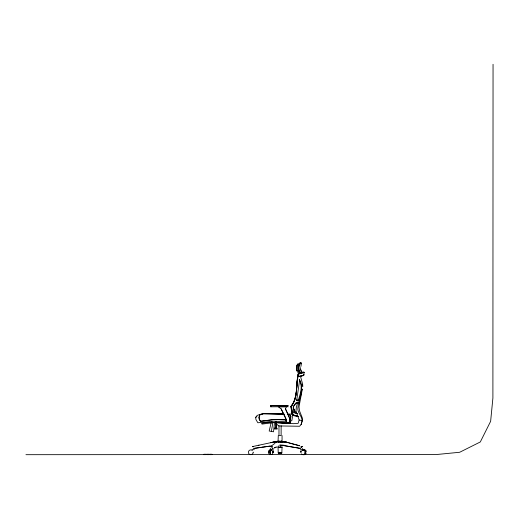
<?xml version="1.0" encoding="UTF-8"?>
<svg xmlns="http://www.w3.org/2000/svg" width="519" height="519" viewBox="0 0 519 519"><rect width="100%" height="100%" fill="white"/><g stroke="black" fill="none" stroke-linecap="round" stroke-linejoin="round"><path stroke-width="0.78" d="M253.201 452.25L253.181 452.114A2.4 2.4 0 0 1 250.405 454.657A2.4 2.4 0 0 1 248.607 451.329A2.4 2.4 0 0 1 252.26 450.375L252.221 450.356M273.143 451.283L272.728 452.036M280.773 447.086L280.831 445.062M281.83 452.931L282.051 447.482L278.067 447.482L278.216 452.925L279.786 452.931M288.214 406.805L287.584 406.688L287.461 405.404L270.736 405.508M272.799 452.918L272.65 450.797M273.623 452.828L273.513 450.823M303.784 375.425L298.743 376.567L298.827 373.622L304.14 372.428M298.25 400.402C300.345 393.83 303.167 386.253 299.184 379.765L299.677 379.843C304.316 388.491 298.989 398.144 297.99 406.987C296.751 412.229 301.883 415.725 302.207 420.675L301.098 424.471L299.625 426.261L278.716 425.937L274.493 422.194L293.43 423.673L298.12 423.335L299.158 420.007L295.979 410.86L296.349 407.175L297.828 401.907M303.978 374.595L303.466 374.595L303.466 375.75L303.978 374.595L303.933 372.019L300.203 372.285L299.236 370.702L298.983 367.731L299.489 364.52L301.545 363.015L300.89 366.518M277.315 441.747L276.776 442.37L277.347 441.663M273.279 451.089L272.78 452.017M300.644 452.153L301.026 450.849M299.515 400.039L296.33 400.181L296.719 400.253L299.677 379.843M292.508 416.355L291.879 420.546L289.777 421.571M271.359 431.406L272.786 423.147M274.402 423.433L273.532 431.802L269.186 431.017L271.307 422.07L274.532 422.648M299.139 403.834L299.45 402.251M300.229 398.287L301.623 391.164M281.843 441.241L281.532 441.15M301.39 373.44L298.801 373.771C295.343 384.417 298.697 397.359 291.165 406.409L292.995 414.83L297.912 416.342M301.779 390.372L302.33 389.062L298.983 406.909L299.528 410.912L302.292 417.86L302.376 420.52L301.091 424.659M268.57 450.596L268.44 453.489M289.887 419.903L290.925 416.731L290.283 415.129L287.714 414.324M289.829 419.852L290.854 416.783L290.212 415.2L287.701 414.454M299.891 363.021L298.568 364.053L297.569 364.091L296.608 366.524L296.797 370.527L297.919 370.534L300.06 373.116A19.501 0.474 0 0 1 300.585 373.18M298.568 364.053L297.517 366.524L297.919 370.534M274.765 428.571L275.109 427.786L276.692 427.786L277.036 428.96L274.765 428.96L274.765 428.571L275.485 428.759M274.765 428.96L275.109 427.786M272.514 448.468C271.911 448.182 274.778 448.643 272.131 448.364M289.089 417.237L285.463 408.849L286.527 406.812L278.229 406.812L281.136 408.868L285.275 417.068L286.144 419.378L286.533 423.472M289.459 423.679L289.855 422.94C280.468 423.433 270.95 421.337 261.582 423.361L261.978 424.101L273.617 422.609L287.039 423.439M301.221 450.972L301.026 451.815M278.294 435.48L278.054 441.306L282.057 441.306L282.057 435.558M286.754 421.876L274.077 421.156L257.872 422.777L256.01 419.702L255.595 417.419L257.19 415.401L263.094 413.461L283.582 413.896M295.305 403.633L293.267 406.494L293.222 409.407M299.178 402.134L296.07 403.185L293.54 406.559L293.696 412.157L297.504 413.662M303.557 372.279L298.302 373.719C295.681 384.488 298.321 397.346 290.964 406.474L291.996 414.675L293.19 415.615M301.61 446.612C302.512 446.801 303.511 446.541 301.578 446.658M300.981 372.564L299.781 373.09L298.328 372.739M300.981 372.979L298.23 373.699C295.655 384.475 298.425 397.346 291.036 406.461L292.067 414.655L293.261 415.596L297.705 416.478M271.242 446.574C271.813 446.385 268.907 446.995 271.242 446.574C272.799 446.703 272.456 446.677 271.197 446.658M271.904 445.562L274.966 443.336M276.244 442.525C278.437 441.766 272.183 442.61 276.874 441.494M276.426 442.389L277.191 441.838M270.25 448.526L270.717 448.422M301.305 387.635L301.636 387.44M300.994 363.002L300.696 363.157A11.716 0.357 -42.6 0 0 300.209 363.501M255.595 417.419L256.957 416.712M303.68 375.263L300.008 376.262M301.13 362.969L300.929 363.06A18.171 0.727 -47.7 0 0 300.274 363.56C298.198 364.961 298.354 367.789 298.581 369.995L300.332 372.512M302.778 386.752L302.661 384.307L300.527 376.34M274.545 447.962L276.316 447.183M274.285 447.78L276.432 446.924M278.002 446.295L279.125 445.853M283.153 441.747L282.706 442.37L280.351 442.324L282.706 442.37L283.153 441.747L286.728 442.662L282.855 441.682M298.801 373.771L298.341 373.725C295.674 384.514 298.406 397.314 291.036 406.39L292.995 414.83M300.793 373.362L302.966 372.558M303.771 375.399L298.743 376.567M304.121 372.395L298.84 373.635M297.569 364.091L296.407 366.524L296.596 370.534L297.951 372.454M275.933 428.24L276.095 421.305L276.251 428.24M270.496 406.812L287.584 406.688M252.941 446.489C252.176 446.34 253.694 447.346 253.084 446.612M252.688 446.548L253.064 446.515M280.286 445.406L282.706 445.406M298.84 402.257L295.739 403.114L296.07 403.185M280.422 441.15L277.873 441.15L258.28 445.347M252.584 446.567L259.026 445.185M270.873 442.662L273.292 442.149M300.67 362.651L300.52 362.684A17.588 0.558 -38.1 0 0 299.911 363.008M262.633 447.183L253.246 448.513M254.316 448.358L271.852 445.853M286.533 422.641L290.439 422.07L289.07 416.556L285.463 408.849M262.582 447.183L268.913 446.295M268.855 446.295L270.101 446.132M299.761 399.967L296.719 400.253M293.696 412.157L294.046 412.735L297.257 413.695M303.466 372.415L300.631 372.538L301.623 372.778M299.489 364.52L298.957 364.513L298.431 368.367L298.918 371.481L299.437 371.481M270.399 405.813L288.292 405.793M279.65 452.931L279.968 452.931M278.982 422.544L281.129 422.544M275.109 428.175L276.692 428.175L277.036 428.96M279.663 445.062L282.68 445.062M277.62 447.086L282.498 447.086M252.046 449.649L254.355 449.649M270.198 449.649L273.312 449.649M300.378 449.649L303.187 449.649M305.036 452.289L305.71 452.289A2.4 1.92 -90 0 0 302.862 450.187M278.223 452.925L281.888 452.925M278.372 453.087L281.739 453.087M203.883 454.287L212.031 454.287M25.95 454.689L436.408 454.54L459.672 452.27L480.315 441.954L490.63 421.311L492.901 398.047L493.05 64.311M280.143 452.931L281.382 452.931M281.285 441.494L282.122 441.552A2.193 0.467 6.2 0 1 282.628 441.656L282.667 441.637A2.355 0.454 6.6 0 1 283.225 441.734L284.029 441.935M284.016 414.065L263.438 413.669L259.824 414.798L258.975 417.289L259.305 419.573L260.635 421.298L274.077 419.573L286.598 419.865M284.016 414.214L263.451 413.812L259.857 414.915L259.039 417.282L259.37 419.566L260.655 421.227L274.077 419.495L286.598 419.813M300.864 448.364L300.618 448.481M288.337 413.987L290.835 414.097M287.461 405.404L287.987 405.462M278.45 422.356L279.559 422.498M283.316 445.146L284.373 445.302M302.369 448.474L302.726 448.526M283.27 445.471L300.229 448.332M283.595 445.549L299.729 448.332M284.412 441.682L288.039 442.662L284.029 441.552L287.662 442.525L286.248 442.149M276.789 442.156L275.323 442.37L275.226 441.747A2.284 0.383 -8.5 0 1 277.418 441.727M298.451 416.595L292.872 414.876M299.158 420.007L302.207 420.675M285.372 442.266L285.865 442.389M284.71 441.747L285.418 441.929M288.713 442.798L299.457 445.665M288.564 442.798L299.625 445.827M284.367 441.65L284.068 441.578M284.198 441.604L283.951 441.533M298.918 371.481L299.677 372.318M300.748 451.958L300.417 451.167M285.904 419.034L281.136 408.868M293.936 409.024L295.123 411.872M293.858 409.037L295.045 411.891M300.631 369.554L301.033 370.631M272.222 450.972L272.319 451.296M301.883 372.486L300.663 369.554L300.469 367.562M289.401 418.288L290.043 421.791M302.324 384.501L302.629 386M270.95 405.858L271.022 406.688M285.924 419.735L285.969 421.136M290.439 422.07L290.439 422.901M281.129 425.775L281.129 435.48L278.975 435.48L278.982 425.775M276.692 427.786L276.692 428.175M276.095 421.305L276.095 428.396M211.888 454.287L211.888 454.689M210.961 454.287L210.961 454.689M210.72 454.287L210.72 454.689M210.604 454.287L210.604 454.689M208.657 454.287L208.657 454.689M208.547 454.287L208.547 454.689M207.73 454.287L207.73 454.689M207.626 454.287L207.626 454.689M205.148 454.287L205.148 454.689M204.947 454.287L204.947 454.689M204.019 454.287L204.019 454.689M280.935 441.429A2.154 0.727 6.1 0 1 281.538 441.435M281.57 441.546A2.336 0.616 5.7 0 1 282.102 441.598M279.566 441.727A2.277 0.714 5.8 0 1 280.779 441.332M302.869 450.2A2.4 1.92 90 0 1 305.736 452.296A2.4 1.92 90 0 1 302.856 454.365M302.149 450.2A2.4 1.92 -90 0 1 305.016 452.289A2.4 1.92 90 0 1 303.998 454.404A2.4 1.92 90 0 1 302.026 454.287M301.318 453.204A2.4 1.92 90 0 1 301.208 452.756M270.49 450.291A2.4 0.707 -90 0 1 271.236 450.064M271.229 454.359A2.4 0.707 -90 0 1 270.6 454.359M272.624 453.47A2.4 0.707 -90 0 1 271.709 454.359M305.321 454.365A2.4 1.966 90 0 1 303.356 454.365M303.368 450.2A2.4 1.966 90 0 1 306.139 451.322M306.158 453.204A2.4 1.966 90 0 1 305.535 454.19M304.634 454.365A2.4 1.966 90 0 1 302.668 454.365M302.681 450.2A2.4 1.966 90 0 1 304.75 450.297M303.368 450.187A2.4 1.966 90 0 1 305.827 450.752M305.989 451.03A2.4 1.966 90 0 1 306.119 451.329M302.785 450.142A2.4 1.966 -90 0 1 304.705 450.239M271.502 454.423A2.4 0.779 -90 0 1 270.367 452.237A2.4 0.779 -90 0 1 271.482 450.187M271.528 450.2A2.4 0.779 -90 0 0 270.367 452.237L269.27 452.289A2.4 0.779 -90 0 1 270.386 450.129A2.4 0.779 90 0 0 269.329 451.121A2.4 0.779 90 0 0 269.601 454.339A2.4 0.779 90 0 0 270.659 453.619M300.884 447.041C301.734 446.178 302.791 446.359 300.884 447.041M278.567 442.389L279.676 441.747L280.286 442.37L279.676 441.747L278.567 442.389M281.123 441.332L281.603 441.15L281.123 441.332M274.324 441.935L272.17 442.389L275.297 441.941L274.376 441.929M272.19 447.138L271.852 447.17L272.19 447.138M301.708 447.17L301.292 447.138L301.708 447.17M281.051 441.546L281.194 442.019L281.071 441.572"/></g></svg>
